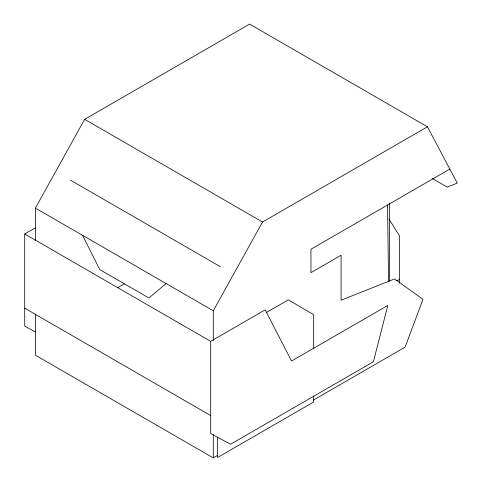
<?xml version="1.0" encoding="UTF-8"?>
<svg xmlns="http://www.w3.org/2000/svg" width="482" height="482" viewBox="0 0 482 482"><rect width="100%" height="100%" fill="white"/><g stroke="black" fill="none" stroke-linecap="round" stroke-linejoin="round"><path stroke-width="0.72" d="M35.415 240.379L35.415 208.103L84.645 119.331L249.592 24.1L427.462 126.79L457.279 183.118L447.206 187.106L432.209 178.442M213.285 340.816L213.285 310.794L262.515 222.021L427.462 126.79M166.127 283.573L148.914 297.997L99.786 269.637L82.567 235.33M35.306 331.887L24.721 326.145L24.721 233.981L35.108 227.986M117.698 287.658L124.35 283.814M449.833 169.055L310.956 249.236L310.956 272.631L341.087 255.237L341.087 300.244L394.535 278.945L422.979 299.346L405.079 347.167L313.408 400.096M210.67 341.334L265.19 309.86L291.544 361.024L387.793 305.449L373.411 361.765L230.517 444.265L210.67 433.505L210.67 341.334L24.721 233.981M266.233 312.601L288.308 299.858L313.68 314.656L313.68 348.534M35.415 313.927L35.415 355.21L213.285 457.9L217.834 455.273M396.867 280.717L399.626 279.542M84.645 119.331L262.515 222.021M70.517 180.178L220.491 266.763M35.415 208.103L213.285 310.794M24.721 308.191L210.67 415.544M389.022 219.129L399.626 236.114L399.626 283.277M387.558 205.193L388.546 281.976M389.414 203.271L389.414 281.337M313.68 395.963L313.68 401.988L217.551 457.49L217.551 437.276M213.285 434.631L213.285 457.9"/></g></svg>
